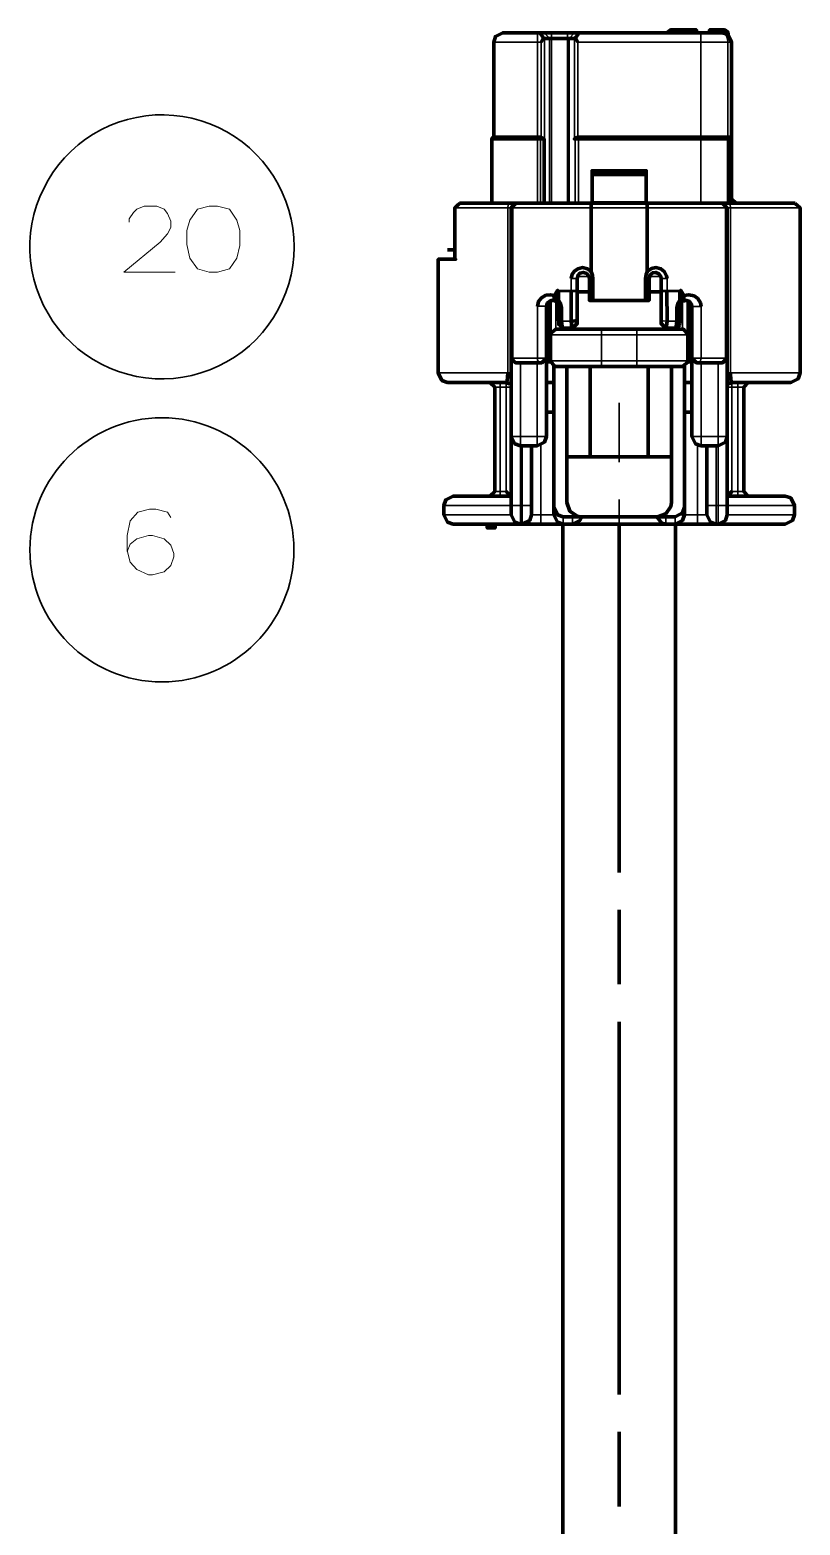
# Model space of a CAD drawing. Header units: millimetres. Extents: x 0 to 174, y 0 to 33.
# Drawn here: x 56.568 to 57.381, y 12.062 to 13.64 of the extents above; entities that cross this region are included whole.
import ezdxf

# ---------------------------------------------------------------- set-up
doc = ezdxf.new("R2010")
doc.units = ezdxf.units.MM
doc.layers.add('PDF2_형상', color=157, linetype='Continuous', true_color=0x405f80)

msp = doc.modelspace()

# ---------------------------------------------------------------- linework, layer by layer
at = {"layer": 'PDF2_형상', "lineweight": 70}
for points in [[(57.2406, 13.6374), (57.2444, 13.6404), (57.2464, 13.6404), (57.2718, 13.6404), (57.2718, 13.6374)], [(57.2857, 13.6374), (57.2857, 13.6404), (57.2886, 13.6404), (57.291, 13.6404), (57.2882, 13.6376)], [(57.291, 13.6404), (57.2961, 13.6404), (57.3015, 13.6404), (57.3022, 13.6403), (57.3046, 13.6389), (57.3054, 13.6364)], [(57.2996, 13.6392), (57.2972, 13.6403), (57.2961, 13.6404)], [(57.3006, 13.6364), (57.3003, 13.6379), (57.2996, 13.6392), (57.2987, 13.6379), (57.2985, 13.6364)], [(57.3015, 13.6404), (57.3022, 13.6401), (57.3028, 13.6393), (57.3035, 13.6364), (57.3054, 13.6364), (57.3054, 13.635)], [(57.0578, 13.5271), (57.0578, 13.6275), (57.0597, 13.6335), (57.0676, 13.6374), (57.104, 13.6374), (57.1078, 13.6374), (57.1114, 13.6374), (57.1189, 13.6374), (57.1357, 13.6374), (57.1432, 13.6374), (57.1468, 13.6374), (57.2765, 13.6374), (57.2989, 13.6374), (57.3049, 13.6354), (57.3087, 13.6275), (57.3087, 13.5271), (57.3018, 13.5271), (57.2765, 13.5271), (57.1474, 13.5271), (57.1467, 13.5271), (57.1443, 13.526), (57.1439, 13.5257), (57.1433, 13.5254), (57.1431, 13.5253), (57.1438, 13.5253), (57.1474, 13.5253), (57.2765, 13.5253), (57.3058, 13.5253), (57.3058, 13.4574)], [(57.1078, 13.6374), (57.1075, 13.6374), (57.1074, 13.6374), (57.1072, 13.6372), (57.1072, 13.6371), (57.1072, 13.6368), (57.1074, 13.6362), (57.1082, 13.6347), (57.1104, 13.6319), (57.111, 13.6317), (57.1115, 13.6315), (57.1169, 13.6315), (57.1189, 13.6315), (57.1357, 13.6315), (57.1376, 13.6315), (57.1431, 13.6315), (57.1432, 13.6315), (57.1438, 13.6318), (57.1442, 13.6319), (57.1471, 13.636), (57.1474, 13.6365), (57.1474, 13.6368), (57.1474, 13.6371), (57.1474, 13.6372), (57.1472, 13.6372), (57.1472, 13.6374), (57.1471, 13.6374), (57.1468, 13.6374)], [(57.1104, 13.6319), (57.1078, 13.6275)], [(57.1468, 13.6275), (57.1442, 13.6319)], [(57.2882, 13.6374), (57.2882, 13.6376), (57.2881, 13.6374)], [(57.111, 13.5253), (57.1079, 13.5271), (57.1072, 13.5271), (57.104, 13.5271), (57.0576, 13.5271), (57.0558, 13.5253), (57.0558, 13.4574)], [(57.0558, 13.5253), (57.104, 13.5253), (57.1072, 13.5253), (57.111, 13.5253), (57.111, 13.4574)], [(57.3018, 13.5271), (57.3058, 13.5253)], [(57.3087, 13.5271), (57.3087, 13.4574)], [(57.1617, 13.4574), (57.1617, 13.4589), (57.1617, 13.4879), (57.1617, 13.4918), (57.2188, 13.4918), (57.2188, 13.4879), (57.2188, 13.4589), (57.2188, 13.4574)], [(57.2188, 13.4879), (57.1617, 13.4879)], [(57.0746, 13.2668), (57.0711, 13.2683), (57.0092, 13.2683), (57.0032, 13.2703), (56.9993, 13.2782), (56.9993, 13.3982), (57.0175, 13.3982), (57.0171, 13.3983), (57.0169, 13.3985), (57.0167, 13.3988), (57.0167, 13.399), (57.0167, 13.4524), (57.0217, 13.4572)], [(57.0217, 13.4574), (57.0743, 13.4574), (57.081, 13.4574), (57.0825, 13.4574), (57.1608, 13.4574), (57.2196, 13.4574), (57.2979, 13.4574), (57.2994, 13.4574), (57.3062, 13.4574), (57.3762, 13.4574)], [(57.086, 13.1187), (57.08, 13.1207), (57.0761, 13.1286), (57.0761, 13.1383), (57.0761, 13.2113), (57.0761, 13.2939), (57.0761, 13.4524), (57.081, 13.4572)], [(57.1608, 13.4574), (57.1608, 13.4572), (57.1608, 13.4569), (57.1607, 13.4524), (57.1607, 13.3854), (57.1568, 13.3883), (57.1517, 13.3894), (57.1467, 13.3883), (57.1431, 13.3858), (57.1406, 13.3824), (57.1397, 13.3781)], [(57.2196, 13.4574), (57.2197, 13.4572), (57.2197, 13.4569), (57.2199, 13.4524), (57.2199, 13.3854), (57.2243, 13.3885), (57.2289, 13.3894), (57.2343, 13.3882), (57.2379, 13.3854), (57.2404, 13.3807), (57.2408, 13.3781)], [(57.2994, 13.4572), (57.3044, 13.4524), (57.3044, 13.2939), (57.3044, 13.2113), (57.3044, 13.1383), (57.3044, 13.1286), (57.3025, 13.1226), (57.2946, 13.1187)], [(57.306, 13.2669), (57.3093, 13.2683), (57.3714, 13.2683), (57.3792, 13.2722), (57.3813, 13.2782), (57.3813, 13.4524), (57.3762, 13.4572)], [(57.3137, 13.4574), (57.3097, 13.4613), (57.3087, 13.4613)], [(57.3133, 13.4574), (57.3104, 13.4603), (57.3099, 13.4603), (57.3087, 13.4603)], [(57.0092, 13.4081), (57.0167, 13.4081)], [(57.1411, 13.3254), (57.141, 13.3254), (57.1408, 13.3256), (57.1406, 13.3258), (57.1404, 13.3264), (57.1396, 13.3329), (57.144, 13.3331), (57.1454, 13.3335), (57.146, 13.334), (57.146, 13.3654), (57.146, 13.3781), (57.1469, 13.3815), (57.1489, 13.3835), (57.1525, 13.3844), (57.156, 13.3833), (57.1582, 13.3806), (57.1588, 13.3781)], [(57.1607, 13.3854), (57.1608, 13.3849), (57.1621, 13.3814), (57.1626, 13.3781)], [(57.1626, 13.3549), (57.2179, 13.3549), (57.2218, 13.3549), (57.2218, 13.3781), (57.2231, 13.3818), (57.2258, 13.384), (57.229, 13.3844), (57.2322, 13.3829), (57.2342, 13.3801), (57.2346, 13.3781), (57.2346, 13.3654), (57.2346, 13.334), (57.2346, 13.3303), (57.2394, 13.3254), (57.2493, 13.3254), (57.2542, 13.3303)], [(57.2179, 13.3781), (57.2186, 13.3821), (57.2197, 13.385), (57.2199, 13.3854)], [(57.2179, 13.3549), (57.2179, 13.3781), (57.2218, 13.3781)], [(57.124, 13.3533), (57.1229, 13.3542), (57.1214, 13.3547), (57.1181, 13.3546), (57.1144, 13.3519), (57.1135, 13.3485), (57.1135, 13.2939), (57.1135, 13.2113), (57.1115, 13.2053), (57.1036, 13.2014), (57.086, 13.2014), (57.08, 13.2033), (57.0761, 13.2113)], [(57.1229, 13.3542), (57.1215, 13.3568), (57.1219, 13.3599), (57.1175, 13.3608), (57.1129, 13.3603), (57.1082, 13.3576), (57.1051, 13.3537), (57.1039, 13.3485)], [(57.1262, 13.3624), (57.1262, 13.3565), (57.1251, 13.3572), (57.1243, 13.3579), (57.1242, 13.3583), (57.1242, 13.3586), (57.1262, 13.3624), (57.1262, 13.3632), (57.126, 13.3642), (57.1253, 13.3654), (57.1219, 13.3599)], [(57.1262, 13.3565), (57.1261, 13.3557), (57.1258, 13.3553), (57.1242, 13.3533), (57.124, 13.3533), (57.1261, 13.35), (57.1262, 13.3485), (57.1262, 13.334), (57.1262, 13.3339), (57.1264, 13.3338), (57.1267, 13.3336), (57.1267, 13.3285)], [(57.1313, 13.3254), (57.1308, 13.3256), (57.1306, 13.3258), (57.13, 13.3271), (57.1293, 13.3329), (57.1293, 13.3474), (57.1285, 13.3517), (57.1258, 13.3553)], [(57.1397, 13.3642), (57.1396, 13.3329)], [(57.146, 13.3638), (57.1588, 13.3638)], [(57.2218, 13.3638), (57.2346, 13.3638)], [(57.2394, 13.3254), (57.2396, 13.3254), (57.2397, 13.3256), (57.2399, 13.3258), (57.2404, 13.3279), (57.2408, 13.3329), (57.2407, 13.3642)], [(57.2493, 13.3254), (57.2496, 13.3256), (57.25, 13.3258), (57.2504, 13.3271), (57.2512, 13.3329), (57.2512, 13.3474), (57.2521, 13.3517), (57.2546, 13.3553), (57.2564, 13.3533), (57.2544, 13.35), (57.2543, 13.3485), (57.2543, 13.334), (57.2543, 13.3311)], [(57.2576, 13.3542), (57.2587, 13.3557), (57.2586, 13.3599), (57.2553, 13.3654), (57.2546, 13.3642), (57.2544, 13.3639), (57.2543, 13.3624), (57.2564, 13.3586), (57.2564, 13.3583), (57.2563, 13.3579), (57.2553, 13.3572), (57.2543, 13.3565), (57.2543, 13.3561), (57.2546, 13.3553)], [(57.2543, 13.3624), (57.2543, 13.3565)], [(57.3044, 13.2113), (57.3025, 13.2053), (57.2946, 13.2014), (57.2769, 13.2014), (57.271, 13.2033), (57.2671, 13.2113), (57.2671, 13.2939), (57.2671, 13.3485), (57.2667, 13.3506), (57.2646, 13.3536), (57.2613, 13.3549), (57.2576, 13.3542), (57.2564, 13.3533)], [(57.2586, 13.3599), (57.2639, 13.3608), (57.2693, 13.3596), (57.2733, 13.3568), (57.2761, 13.3522), (57.2767, 13.3485)], [(57.2631, 13.3537), (57.2631, 13.3185), (57.2631, 13.291), (57.2631, 13.2899), (57.2572, 13.285), (57.2089, 13.285), (57.1715, 13.285), (57.1233, 13.285), (57.1222, 13.2851), (57.1174, 13.291), (57.1174, 13.3185), (57.1174, 13.3543)], [(57.1174, 13.3185), (57.1175, 13.3196), (57.1233, 13.3244), (57.1715, 13.3244), (57.2089, 13.3244), (57.2572, 13.3244), (57.2582, 13.3243), (57.2631, 13.3185)], [(57.146, 13.334), (57.146, 13.3317), (57.146, 13.3308), (57.146, 13.3303), (57.1411, 13.3254), (57.1313, 13.3254), (57.1262, 13.3303)], [(57.2511, 13.3276), (57.2521, 13.3272), (57.2528, 13.3272), (57.2535, 13.3278), (57.2539, 13.3285)], [(57.2543, 13.3306), (57.2542, 13.3301), (57.254, 13.3299), (57.2538, 13.3299), (57.2535, 13.33), (57.2528, 13.3304)], [(57.1135, 13.2939), (57.1086, 13.289), (57.1069, 13.289), (57.0825, 13.289), (57.081, 13.289), (57.0761, 13.2939)], [(57.1174, 13.3057), (57.1135, 13.3057)], [(57.2671, 13.3057), (57.2631, 13.3057)], [(57.2671, 13.2939), (57.2719, 13.289), (57.2736, 13.289), (57.2979, 13.289), (57.2994, 13.289), (57.3044, 13.2939)], [(57.0728, 13.2782), (57.0721, 13.27), (57.0717, 13.2687), (57.0714, 13.2685), (57.0712, 13.2683), (57.0711, 13.2683)], [(57.1175, 13.29), (57.1135, 13.29)], [(57.1214, 13.2854), (57.1214, 13.1364), (57.1214, 13.1286), (57.1253, 13.1207), (57.1313, 13.1187)], [(57.1499, 13.1265), (57.1458, 13.1272), (57.1381, 13.1325), (57.1351, 13.1414), (57.1351, 13.1896), (57.1351, 13.285)], [(57.1597, 13.1896), (57.1597, 13.285)], [(57.2208, 13.1896), (57.2208, 13.285)], [(57.2306, 13.1265), (57.2394, 13.1296), (57.2447, 13.1372), (57.2454, 13.1414), (57.2454, 13.1896), (57.2454, 13.285)], [(57.2828, 13.2014), (57.2828, 13.1383), (57.2828, 13.1286), (57.2867, 13.1207), (57.2926, 13.1187), (57.2729, 13.1187), (57.2493, 13.1187), (57.2572, 13.1226), (57.2592, 13.1286), (57.2592, 13.1364), (57.2592, 13.2854)], [(57.2671, 13.29), (57.2631, 13.29)], [(57.3093, 13.2683), (57.309, 13.2685), (57.3089, 13.2687), (57.3083, 13.2708), (57.3078, 13.2782)], [(57.0539, 13.2683), (57.0589, 13.2633), (57.0589, 13.1532), (57.0539, 13.1482)], [(57.1214, 13.2683), (57.1135, 13.2683)], [(57.2671, 13.2683), (57.2592, 13.2683)], [(57.3265, 13.2683), (57.3217, 13.2633), (57.3217, 13.1532), (57.3265, 13.1482)], [(57.1214, 13.2368), (57.1135, 13.2368)], [(57.2671, 13.2368), (57.2592, 13.2368)], [(57.0978, 13.2014), (57.0978, 13.1383), (57.0978, 13.1286), (57.0958, 13.1226), (57.0879, 13.1187), (57.1076, 13.1187), (57.1313, 13.1187), (57.1411, 13.1187), (57.1449, 13.1187), (57.2356, 13.1187), (57.2394, 13.1187), (57.2493, 13.1187)], [(57.2454, 13.1896), (57.1351, 13.1896)], [(57.0711, 13.1532), (57.0761, 13.1482), (57.0151, 13.1482), (57.0072, 13.1443), (57.0053, 13.1383), (57.0053, 13.1286), (57.0092, 13.1207), (57.0151, 13.1187), (57.086, 13.1187), (57.0879, 13.1187)], [(57.2926, 13.1187), (57.2946, 13.1187), (57.3654, 13.1187), (57.3733, 13.1226), (57.3753, 13.1286), (57.3753, 13.1383), (57.3714, 13.1463), (57.3654, 13.1482), (57.3044, 13.1482), (57.3093, 13.1532)], [(57.2592, 13.1364), (57.2572, 13.1306), (57.2493, 13.1265), (57.2306, 13.1265), (57.1499, 13.1265), (57.1313, 13.1265), (57.1253, 13.1286), (57.1214, 13.1364)], [(57.0592, 13.1187), (57.0592, 13.1147), (57.055, 13.1147), (57.051, 13.1147), (57.051, 13.1187)], [(57.055, 13.1187), (57.055, 13.1147)], [(57.1308, 13.1187), (57.1308, 9.2925)], [(57.1411, 13.1187), (57.1489, 13.1226), (57.1507, 13.1265)], [(57.2299, 13.1265), (57.2353, 13.1196), (57.2394, 13.1187)], [(57.2497, 9.2925), (57.2497, 13.1187)]]:
    msp.add_lwpolyline(points, dxfattribs=at)
at = {"layer": 'PDF2_형상', "lineweight": 35}
for points in [[(57.2464, 13.6404), (57.2464, 13.6374)], [(57.2886, 13.6404), (57.2886, 13.6381)], [(57.0578, 13.6275), (57.104, 13.6275), (57.104, 13.5271), (57.104, 13.5253), (57.104, 13.4574)], [(57.1078, 13.5271), (57.1078, 13.6275), (57.104, 13.6275), (57.104, 13.6374)], [(57.1169, 13.4574), (57.1169, 13.6315), (57.1114, 13.6374)], [(57.1115, 13.4574), (57.1115, 13.6315)], [(57.1189, 13.6374), (57.1189, 13.6315), (57.1189, 13.4574)], [(57.1357, 13.6374), (57.1357, 13.6315), (57.1357, 13.4574)], [(57.1432, 13.6374), (57.1376, 13.6315), (57.1376, 13.4574)], [(57.1431, 13.5253), (57.1431, 13.6315)], [(57.1468, 13.5271), (57.1468, 13.6275), (57.2765, 13.6275), (57.2765, 13.6374)], [(57.2989, 13.6374), (57.3018, 13.6361), (57.3035, 13.634), (57.3046, 13.6311), (57.305, 13.6275), (57.2765, 13.6275), (57.2765, 13.5271), (57.2765, 13.5253), (57.2765, 13.4574)], [(57.3032, 13.6364), (57.3035, 13.6364), (57.3035, 13.6362)], [(57.305, 13.5271), (57.305, 13.6275), (57.3087, 13.6275)], [(57.1072, 13.5271), (57.1072, 13.5253), (57.1072, 13.4574)], [(57.1438, 13.4574), (57.1438, 13.5253), (57.1443, 13.526)], [(57.1474, 13.5271), (57.1474, 13.5253), (57.1474, 13.4574)], [(57.0217, 13.4574), (57.0208, 13.4572), (57.02, 13.4569), (57.0193, 13.4564), (57.0182, 13.4551), (57.0175, 13.4524), (57.0728, 13.4524), (57.0728, 13.2782), (56.9993, 13.2782)], [(57.0175, 13.3982), (57.0175, 13.4524), (57.0167, 13.4524)], [(57.0743, 13.4574), (57.0742, 13.4572), (57.074, 13.4572), (57.0736, 13.4569), (57.0732, 13.4558), (57.0728, 13.4524), (57.0761, 13.4524), (57.0781, 13.4524), (57.1607, 13.4524), (57.2199, 13.4524), (57.3024, 13.4524), (57.3021, 13.4543), (57.3011, 13.4558), (57.2979, 13.4574)], [(57.0825, 13.4574), (57.0817, 13.4572), (57.0808, 13.4569), (57.0801, 13.4564), (57.0789, 13.4551), (57.0781, 13.4524), (57.0781, 13.2939), (57.0761, 13.2939)], [(57.2188, 13.4589), (57.1617, 13.4589)], [(57.2979, 13.289), (57.2989, 13.289), (57.2997, 13.2893), (57.3004, 13.2899), (57.3017, 13.2911), (57.3024, 13.2939), (57.3024, 13.4524), (57.3044, 13.4524), (57.3078, 13.4524), (57.3074, 13.4558), (57.3068, 13.4569), (57.3062, 13.4574)], [(57.3813, 13.2782), (57.3078, 13.2782), (57.3078, 13.4524), (57.3813, 13.4524)], [(57.3122, 13.4574), (57.3099, 13.4603)], [(57.1253, 13.3654), (57.1397, 13.3654), (57.1397, 13.3781), (57.146, 13.3781)], [(57.1465, 13.3799), (57.1597, 13.3799)], [(57.2226, 13.3799), (57.2339, 13.3799)], [(57.2346, 13.3781), (57.2408, 13.3781), (57.2408, 13.3654), (57.2553, 13.3654)], [(57.1219, 13.3599), (57.1231, 13.3592), (57.1242, 13.3586)], [(57.1229, 13.3542), (57.1231, 13.3542), (57.1232, 13.3543), (57.1238, 13.3549), (57.1251, 13.3572)], [(57.126, 13.3642), (57.1397, 13.3642), (57.1397, 13.3647), (57.1397, 13.3654), (57.146, 13.3654), (57.1454, 13.3649), (57.144, 13.3644), (57.1397, 13.3642)], [(57.2407, 13.3642), (57.2367, 13.3643), (57.2351, 13.3647), (57.2347, 13.365), (57.2346, 13.3651), (57.2346, 13.3653), (57.2346, 13.3654), (57.2408, 13.3654), (57.2408, 13.3647), (57.2407, 13.3642), (57.2546, 13.3642)], [(57.2553, 13.3572), (57.2568, 13.3549), (57.2574, 13.3543), (57.2576, 13.3542)], [(57.2564, 13.3586), (57.2575, 13.3592), (57.2586, 13.3599)], [(57.1039, 13.3486), (57.1135, 13.3486)], [(57.1039, 13.3485), (57.1039, 13.2939), (57.1135, 13.2939), (57.1174, 13.2939)], [(57.1174, 13.3185), (57.1187, 13.3185), (57.1196, 13.3218), (57.1208, 13.3235), (57.1217, 13.324), (57.1225, 13.3243), (57.1233, 13.3244), (57.1233, 13.3539)], [(57.1262, 13.3485), (57.1264, 13.3483), (57.1265, 13.3482), (57.1272, 13.3478), (57.1293, 13.3474)], [(57.2512, 13.3474), (57.2535, 13.3478), (57.254, 13.3482), (57.2543, 13.3485)], [(57.2631, 13.3185), (57.2617, 13.3185), (57.2614, 13.3208), (57.2604, 13.3226), (57.2589, 13.324), (57.2572, 13.3244), (57.2572, 13.3539)], [(57.2671, 13.3485), (57.2767, 13.3485), (57.2767, 13.2939), (57.3024, 13.2939), (57.3044, 13.2939)], [(57.1396, 13.3329), (57.1293, 13.3329), (57.1276, 13.3332), (57.1267, 13.3336)], [(57.1715, 13.3244), (57.1715, 13.3185), (57.2089, 13.3185), (57.2089, 13.3244)], [(57.2543, 13.334), (57.254, 13.3336), (57.2535, 13.3333), (57.2512, 13.3329), (57.2408, 13.3329), (57.2368, 13.3331), (57.2353, 13.3335), (57.2347, 13.3338), (57.2346, 13.3339), (57.2346, 13.334)], [(57.2089, 13.285), (57.2089, 13.291), (57.1715, 13.291), (57.1715, 13.3185), (57.1187, 13.3185), (57.1187, 13.291), (57.1174, 13.291)], [(57.2631, 13.291), (57.2617, 13.291), (57.2617, 13.3185), (57.2089, 13.3185), (57.2089, 13.291), (57.2617, 13.291), (57.261, 13.2876), (57.2597, 13.286), (57.2589, 13.2854), (57.2581, 13.2851), (57.2572, 13.285)], [(57.1069, 13.289), (57.1047, 13.2904), (57.104, 13.2921), (57.1039, 13.2939), (57.0781, 13.2939), (57.0785, 13.2921), (57.0794, 13.2904), (57.0825, 13.289)], [(57.2631, 13.2939), (57.2671, 13.2939), (57.2767, 13.2939), (57.2761, 13.2911), (57.2753, 13.2899), (57.2747, 13.2893), (57.2742, 13.289), (57.2736, 13.289)], [(57.0761, 13.2782), (57.0728, 13.2782)], [(57.0761, 13.2113), (57.086, 13.2113), (57.086, 13.289)], [(57.1135, 13.2113), (57.1036, 13.2113), (57.1036, 13.289)], [(57.1715, 13.285), (57.1715, 13.291), (57.1187, 13.291), (57.1192, 13.2887), (57.1201, 13.2868), (57.1217, 13.2856), (57.1233, 13.285)], [(57.2769, 13.289), (57.2769, 13.2113), (57.2946, 13.2113), (57.3044, 13.2113)], [(57.2946, 13.289), (57.2946, 13.2113), (57.2946, 13.2014), (57.2946, 13.1383), (57.2946, 13.1187)], [(57.3078, 13.2782), (57.3044, 13.2782)], [(57.0589, 13.2633), (57.0647, 13.2633), (57.0647, 13.1532), (57.0589, 13.1532)], [(57.0647, 13.2683), (57.0647, 13.2633), (57.0711, 13.2633), (57.0711, 13.2683)], [(57.0761, 13.2633), (57.0711, 13.2633), (57.0711, 13.1532), (57.0647, 13.1532), (57.0647, 13.1482)], [(57.3044, 13.2633), (57.3093, 13.2633), (57.3093, 13.1532), (57.3157, 13.1532), (57.3157, 13.1482)], [(57.3157, 13.2683), (57.3157, 13.2633), (57.3093, 13.2633), (57.3093, 13.2683)], [(57.3217, 13.2633), (57.3157, 13.2633), (57.3157, 13.1532), (57.3217, 13.1532)], [(57.0053, 13.1383), (57.0761, 13.1383), (57.086, 13.1383), (57.0879, 13.1383), (57.0879, 13.2014)], [(57.086, 13.1187), (57.086, 13.1383), (57.086, 13.2014), (57.086, 13.2113), (57.1036, 13.2113), (57.1036, 13.2014)], [(57.1076, 13.2022), (57.1076, 13.1286), (57.0978, 13.1286)], [(57.2769, 13.2014), (57.2769, 13.2113), (57.2671, 13.2113)], [(57.2828, 13.1286), (57.2729, 13.1286), (57.2729, 13.2022)], [(57.2926, 13.2014), (57.2926, 13.1383), (57.2946, 13.1383), (57.3044, 13.1383), (57.3753, 13.1383)], [(57.0978, 13.1383), (57.0879, 13.1383), (57.0879, 13.1187)], [(57.2926, 13.1187), (57.2926, 13.1383), (57.2828, 13.1383)], [(57.0053, 13.1286), (57.0761, 13.1286)], [(57.1253, 13.1286), (57.1214, 13.1286), (57.1076, 13.1286), (57.1076, 13.1187)], [(57.1313, 13.1187), (57.1313, 13.1265)], [(57.1411, 13.1265), (57.1411, 13.1187)], [(57.2394, 13.1187), (57.2394, 13.1265)], [(57.2493, 13.1265), (57.2493, 13.1187)], [(57.2729, 13.1187), (57.2729, 13.1286), (57.2592, 13.1286), (57.2553, 13.1286)], [(57.3044, 13.1286), (57.3753, 13.1286)]]:
    msp.add_lwpolyline(points, dxfattribs=at)
at = {"layer": 'PDF2_형상', "color": 18, "lineweight": 35, "true_color": 0x260000}
msp.add_lwpolyline([(56.8471, 13.4114), (56.8467, 13.4211), (56.8457, 13.431), (56.8439, 13.4407), (56.8415, 13.4501), (56.8385, 13.4596), (56.8347, 13.4686), (56.8304, 13.4775), (56.8254, 13.486), (56.8199, 13.494), (56.8138, 13.5018), (56.8071, 13.509), (56.8, 13.5158), (56.7924, 13.5221), (56.7843, 13.5278), (56.776, 13.5328), (56.7672, 13.5374), (56.7582, 13.5412), (56.7489, 13.5444), (56.7393, 13.5471), (56.7297, 13.5489), (56.72, 13.5501), (56.7101, 13.5507), (56.7003, 13.5506), (56.6906, 13.5496), (56.6808, 13.5481), (56.6713, 13.5458), (56.6618, 13.5429), (56.6526, 13.5394), (56.6438, 13.5351), (56.6351, 13.5304), (56.6269, 13.525), (56.6192, 13.519), (56.6118, 13.5125), (56.6049, 13.5054), (56.5985, 13.4979), (56.5926, 13.49), (56.5874, 13.4818), (56.5828, 13.4731), (56.5786, 13.4642), (56.5753, 13.4549), (56.5725, 13.4454), (56.5704, 13.4358), (56.569, 13.4261), (56.5683, 13.4162), (56.5683, 13.4065), (56.569, 13.3967), (56.5704, 13.3869), (56.5725, 13.3772), (56.5753, 13.3678), (56.5786, 13.3586), (56.5826, 13.3496), (56.5874, 13.341), (56.5926, 13.3326), (56.5985, 13.3247), (56.6049, 13.3172), (56.6117, 13.3103), (56.619, 13.3037), (56.6269, 13.2978), (56.6351, 13.2924), (56.6438, 13.2875), (56.6526, 13.2833), (56.6618, 13.2797), (56.6711, 13.2768), (56.6807, 13.2746), (56.6904, 13.2731), (56.7003, 13.2722), (56.71, 13.2719), (56.7199, 13.2725), (56.7296, 13.2738), (56.7393, 13.2756), (56.7487, 13.2782), (56.7581, 13.2814), (56.7671, 13.2853), (56.7758, 13.2899), (56.7843, 13.2949), (56.7922, 13.3006), (56.7999, 13.3068), (56.8071, 13.3136), (56.8136, 13.3208), (56.8197, 13.3286), (56.8254, 13.3367), (56.8303, 13.3451), (56.8347, 13.354), (56.8385, 13.3631), (56.8415, 13.3725), (56.8439, 13.3819), (56.8457, 13.3917), (56.8467, 13.4014), (56.8471, 13.4112)], close=True, dxfattribs=at)
at = {"layer": 'PDF2_형상', "color": 18, "lineweight": 13, "true_color": 0x260000}
for points in [[(56.7214, 13.3847), (56.6675, 13.3847), (56.7057, 13.4162), (56.7135, 13.4251), (56.7169, 13.4319), (56.7169, 13.4386), (56.7135, 13.4465), (56.7101, 13.451), (56.7022, 13.4544), (56.6888, 13.4544), (56.681, 13.451), (56.6775, 13.4476), (56.6731, 13.441), (56.6731, 13.4375)], [(56.7169, 13.1257), (56.7135, 13.1313), (56.7011, 13.1346), (56.6944, 13.1346), (56.6821, 13.1313), (56.6742, 13.1222), (56.6708, 13.1065), (56.6708, 13.0908), (56.6742, 13.0785), (56.681, 13.0706), (56.6933, 13.065), (56.6978, 13.065), (56.7101, 13.0683), (56.7169, 13.0751), (56.7203, 13.084), (56.7203, 13.0875), (56.7169, 13.0964), (56.7101, 13.1032), (56.6978, 13.1065), (56.6933, 13.1065), (56.681, 13.1032), (56.6742, 13.0975), (56.6708, 13.0897)]]:
    msp.add_lwpolyline(points, dxfattribs=at)
msp.add_lwpolyline([(56.7574, 13.4544), (56.745, 13.451), (56.7371, 13.4397), (56.7338, 13.4286), (56.7338, 13.4139), (56.7371, 13.3993), (56.745, 13.3881), (56.7574, 13.3847), (56.7664, 13.3847), (56.7788, 13.3881), (56.7865, 13.3993), (56.79, 13.4128), (56.79, 13.4286), (56.7865, 13.4397), (56.7788, 13.451), (56.7664, 13.4544)], close=True, dxfattribs=at)
at = {"layer": 'PDF2_형상', "lineweight": 70}
msp.add_lwpolyline([(57.1588, 13.3781), (57.1588, 13.3549), (57.1626, 13.3549), (57.1626, 13.3781)], close=True, dxfattribs=at)
at = {"layer": 'PDF2_형상', "color": 18, "lineweight": 35, "true_color": 0x260000}
for points in [[(57.1903, 13.1839), (57.1903, 13.2467)], [(57.1903, 12.7508), (57.1903, 13.1446)], [(57.1903, 12.6328), (57.1903, 12.7115)], [(57.1903, 12.1997), (57.1903, 12.5933)], [(57.1903, 12.0815), (57.1903, 12.1603)]]:
    msp.add_lwpolyline(points, dxfattribs=at)
at = {"layer": 'PDF2_형상', "color": 3, "lineweight": 70}
for points in [[(57.1903, 12.7508), (57.1903, 13.1187)], [(57.1903, 12.6328), (57.1903, 12.7115)], [(57.1903, 12.1997), (57.1903, 12.5933)], [(57.1903, 12.0815), (57.1903, 12.1603)]]:
    msp.add_lwpolyline(points, dxfattribs=at)
at = {"layer": 'PDF2_형상', "color": 18, "lineweight": 35, "true_color": 0x260000}
msp.add_circle((56.7076, 13.0915), 0.1394, dxfattribs=at)

doc.saveas('drawing.dxf')
